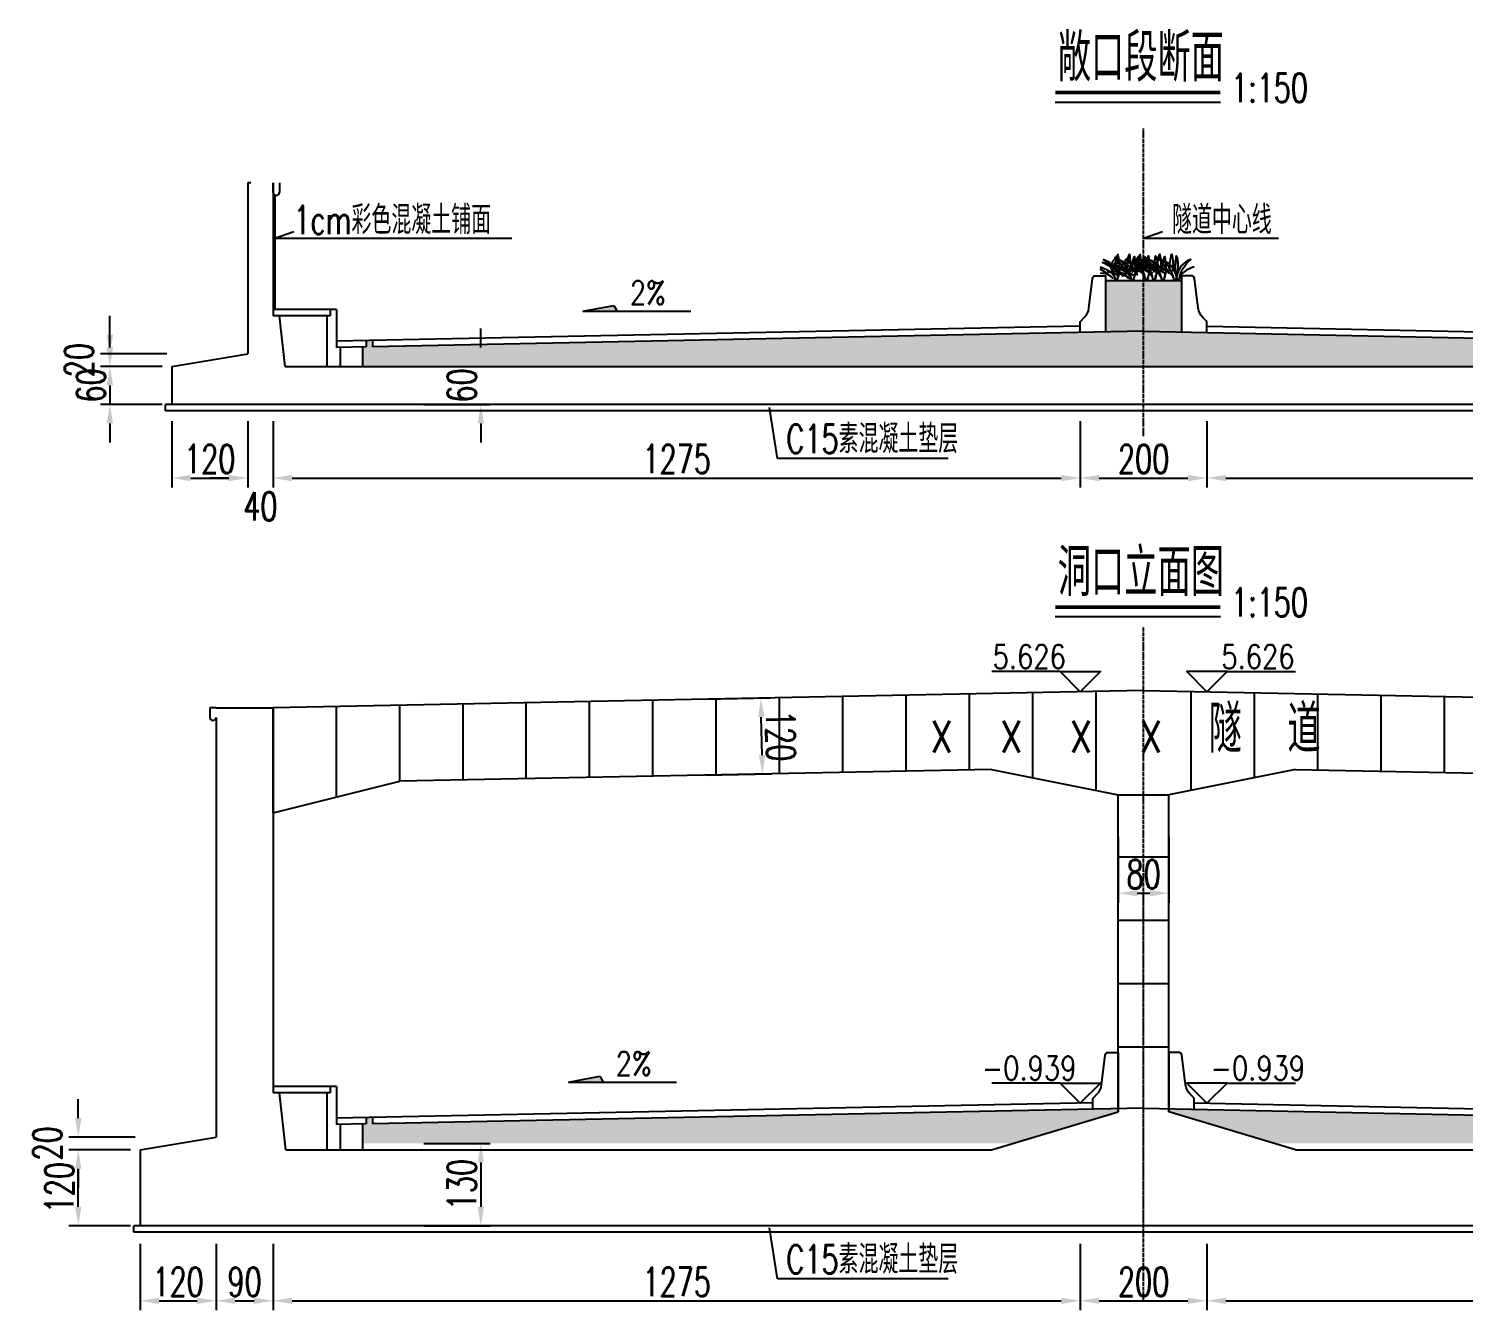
# Model space of a CAD drawing. Header units: millimetres. Extents: x -48690 to 48320, y -25312 to 3911.
# Drawn here: x -14805 to -12539, y -818 to 1206 of the extents above; entities that cross this region are included whole.
import ezdxf
from ezdxf.enums import TextEntityAlignment as Align

# ---------------------------------------------------------------- set-up
doc = ezdxf.new("R2010")
doc.units = ezdxf.units.MM
doc.header["$LTSCALE"] = 0.25
doc.header["$MEASUREMENT"] = 0
doc.linetypes.add('ACAD_ISO04W100', pattern=[30, 24, -3, 0, -3])
for name, color, linetype in [('3', 3, 'Continuous'), ('中心线', 5, 'ACAD_ISO04W100'), ('填充', 8, 'Continuous'), ('尺寸', 7, 'Continuous'), ('文字', 7, 'Continuous'), ('标注', 7, 'Continuous'), ('次轮廓线', 7, 'Continuous'), ('轮廓线', 1, 'Continuous')]:
    doc.layers.add(name, color=color, linetype=linetype)
doc.styles.get("Standard").update_dxf_attribs({"font": 'simplex1.shx', "width": 0.7, "bigfont": 'hztxt.shx'})
doc.dimstyles.new('150', dxfattribs={"dimscale": 15, "dimtxt": 3, "dimasz": 2, "dimexe": 1, "dimexo": 1, "dimgap": 0.5, "dimtad": 1, "dimdec": 1, "dimdsep": 46, "dimtxsty": 'Standard', "dimcen": 0.5, "dimadec": 0, "dimazin": 0, "dimtfac": 1, "dimtdec": 1, "dimtofl": 0, "dimtmove": 2, "dimatfit": 3, "dimfxl": 0, "dimtolj": 1, "dimtzin": 0, "dimarcsym": 0})

# ---------------------------------------------------------------- blocks, each defined once
blk = doc.blocks.new('*D33')
at = {"layer": 'Defpoints', "color": 0}
for p in [(-14508.8, -544.7), (-14628.8, -684.7), (-14508.8, -803.3)]:
    blk.add_point(p, dxfattribs=at)
at = {"layer": '标注', "color": 0, "lineweight": -2}
for p, q in [((-14628.8, -713.3), (-14628.8, -818.3)), ((-14508.8, -713.3), (-14508.8, -818.3)), ((-14598.8, -803.3), (-14538.8, -803.3))]:
    blk.add_line(p, q, dxfattribs=at)
at = {"layer": '标注', "color": 0}
for points in [[(-14598.8, -798.3), (-14598.8, -808.3), (-14628.8, -803.3)], [(-14538.8, -798.3), (-14538.8, -808.3), (-14508.8, -803.3)]]:
    blk.add_solid(points, dxfattribs=at)
at = {"layer": '标注', "color": 0, "insert": (-14568.8, -773.3), "char_height": 45, "attachment_point": 5}
blk.add_mtext('\\A1;120', dxfattribs=at)
blk = doc.blocks.new('*D34')
at = {"layer": 'Defpoints', "color": 0}
for p in [(-14418.8, -474.7), (-14508.8, -544.7), (-14418.8, -803.3)]:
    blk.add_point(p, dxfattribs=at)
at = {"layer": '标注', "color": 0, "lineweight": -2}
for p, q in [((-14508.8, -713.3), (-14508.8, -818.3)), ((-14418.8, -713.3), (-14418.8, -818.3)), ((-14478.8, -803.3), (-14448.8, -803.3))]:
    blk.add_line(p, q, dxfattribs=at)
at = {"layer": '标注', "color": 0}
for points in [[(-14478.8, -798.3), (-14478.8, -808.3), (-14508.8, -803.3)], [(-14448.8, -798.3), (-14448.8, -808.3), (-14418.8, -803.3)]]:
    blk.add_solid(points, dxfattribs=at)
at = {"layer": '标注', "color": 0, "insert": (-14463.8, -773.3), "char_height": 45, "attachment_point": 5}
blk.add_mtext('\\A1;90', dxfattribs=at)
blk = doc.blocks.new('*D35')
at = {"layer": 'Defpoints', "color": 0}
for p in [(-14418.8, -484.7), (-13143.8, -564.7), (-13143.8, -803.3)]:
    blk.add_point(p, dxfattribs=at)
at = {"layer": '标注', "color": 0, "lineweight": -2}
for p, q in [((-14418.8, -713.3), (-14418.8, -818.3)), ((-13143.8, -713.3), (-13143.8, -818.3)), ((-14388.8, -803.3), (-13173.8, -803.3))]:
    blk.add_line(p, q, dxfattribs=at)
at = {"layer": '标注', "color": 0}
for points in [[(-14388.8, -798.3), (-14388.8, -808.3), (-14418.8, -803.3)], [(-13173.8, -798.3), (-13173.8, -808.3), (-13143.8, -803.3)]]:
    blk.add_solid(points, dxfattribs=at)
at = {"layer": '标注', "color": 0, "insert": (-13781.3, -773.3), "char_height": 45, "attachment_point": 5}
blk.add_mtext('\\A1;1275', dxfattribs=at)
blk = doc.blocks.new('*D36')
at = {"layer": 'Defpoints', "color": 0}
for p in [(-13143.8, -564.7), (-12943.8, -564.7), (-12943.8, -803.3)]:
    blk.add_point(p, dxfattribs=at)
at = {"layer": '标注', "color": 0, "lineweight": -2}
for p, q in [((-13143.8, -713.3), (-13143.8, -818.3)), ((-12943.8, -713.3), (-12943.8, -818.3)), ((-13113.8, -803.3), (-12973.8, -803.3))]:
    blk.add_line(p, q, dxfattribs=at)
at = {"layer": '标注', "color": 0}
for points in [[(-13113.8, -798.3), (-13113.8, -808.3), (-13143.8, -803.3)], [(-12973.8, -798.3), (-12973.8, -808.3), (-12943.8, -803.3)]]:
    blk.add_solid(points, dxfattribs=at)
at = {"layer": '标注', "color": 0, "insert": (-13043.8, -773.3), "char_height": 45, "attachment_point": 5}
blk.add_mtext('\\A1;200', dxfattribs=at)
blk = doc.blocks.new('*D37')
at = {"layer": 'Defpoints', "color": 0}
for p in [(-11668.8, -484.7), (-12943.8, -564.7), (-11668.8, -803.3)]:
    blk.add_point(p, dxfattribs=at)
at = {"layer": '标注', "color": 0, "lineweight": -2}
for p, q in [((-12943.8, -713.3), (-12943.8, -818.3)), ((-11668.8, -713.3), (-11668.8, -818.3)), ((-12913.8, -803.3), (-11698.8, -803.3))]:
    blk.add_line(p, q, dxfattribs=at)
at = {"layer": '标注', "color": 0}
for points in [[(-12913.8, -798.3), (-12913.8, -808.3), (-12943.8, -803.3)], [(-11698.8, -798.3), (-11698.8, -808.3), (-11668.8, -803.3)]]:
    blk.add_solid(points, dxfattribs=at)
at = {"layer": '标注', "color": 0, "insert": (-12306.3, -773.3), "char_height": 45, "attachment_point": 5}
blk.add_mtext('\\A1;1275', dxfattribs=at)
blk = doc.blocks.new('*D40')
at = {"layer": 'Defpoints', "color": 0}
for p in [(-14726.5, -564.7), (-14628.8, -564.7), (-14628.8, -684.7)]:
    blk.add_point(p, dxfattribs=at)
at = {"layer": '标注', "color": 0, "lineweight": -2}
for p, q in [((-14643.8, -564.7), (-14741.5, -564.7)), ((-14726.5, -654.7), (-14726.5, -594.7)), ((-14643.8, -684.7), (-14741.5, -684.7))]:
    blk.add_line(p, q, dxfattribs=at)
at = {"layer": '标注', "color": 0}
for points in [[(-14731.5, -594.7), (-14721.5, -594.7), (-14726.5, -564.7)], [(-14731.5, -654.7), (-14721.5, -654.7), (-14726.5, -684.7)]]:
    blk.add_solid(points, dxfattribs=at)
at = {"layer": '标注', "color": 0, "insert": (-14756.5, -624.7), "char_height": 45, "attachment_point": 5, "rotation": 90}
blk.add_mtext('\\A1;120', dxfattribs=at)
blk = doc.blocks.new('*D41')
at = {"layer": 'Defpoints', "color": 0}
for p in [(-14726.5, -544.7), (-14628.8, -564.7), (-14508.8, -544.7)]:
    blk.add_point(p, dxfattribs=at)
at = {"layer": '标注', "color": 0, "lineweight": -2}
for p, q in [((-14726.5, -514.7), (-14726.5, -484.7)), ((-14636.5, -544.7), (-14741.5, -544.7)), ((-14643.8, -564.7), (-14741.5, -564.7)), ((-14726.5, -594.7), (-14726.5, -624.7))]:
    blk.add_line(p, q, dxfattribs=at)
at = {"layer": '标注', "color": 0}
for points in [[(-14731.5, -514.7), (-14721.5, -514.7), (-14726.5, -544.7)], [(-14731.5, -594.7), (-14721.5, -594.7), (-14726.5, -564.7)]]:
    blk.add_solid(points, dxfattribs=at)
at = {"layer": '标注', "color": 0, "insert": (-14775.3, -554.7), "char_height": 45, "attachment_point": 5, "rotation": 90}
blk.add_mtext('\\A1;20', dxfattribs=at)
blk = doc.blocks.new('*D42')
at = {"color": 0, "lineweight": -2}
for p, q in [((-14180.7, -554.7), (-14075.7, -554.7)), ((-14090.7, -584.7), (-14090.7, -654.7)), ((-14180.7, -684.7), (-14075.7, -684.7))]:
    blk.add_line(p, q, dxfattribs=at)
at = {"color": 0}
for points in [[(-14095.7, -584.7), (-14085.7, -584.7), (-14090.7, -554.7)], [(-14095.7, -654.7), (-14085.7, -654.7), (-14090.7, -684.7)]]:
    blk.add_solid(points, dxfattribs=at)
at = {"layer": 'Defpoints', "color": 0}
for p in [(-14399.8, -554.7), (-14638.8, -684.7), (-14090.7, -684.7)]:
    blk.add_point(p, dxfattribs=at)
at = {"color": 0, "insert": (-14120.7, -619.7), "char_height": 45, "attachment_point": 5, "rotation": 90}
blk.add_mtext('\\A1;130', dxfattribs=at)
blk = doc.blocks.new('箭头')
at = {"layer": '尺寸'}
blk.add_hatch(color=256, dxfattribs=at).paths.add_polyline_path([(0, 0), (-0.35, 0.6), (-3.63, 0)])
for p, q in [((-3.63, 0), (-0.35, 0.6)), ((-3.63, 0), (7.74, 0)), ((-0.35, 0.6), (0, 0))]:
    blk.add_line(p, q, dxfattribs=at)
blk = doc.blocks.new('*D10')
at = {"layer": 'Defpoints', "color": 0}
for p in [(-14458.8, 692.6), (-14578.8, 612.6), (-14458.8, 496.3)]:
    blk.add_point(p, dxfattribs=at)
at = {"layer": '标注', "color": 0, "lineweight": -2}
for p, q in [((-14578.8, 586.3), (-14578.8, 481.3)), ((-14458.8, 586.3), (-14458.8, 481.3)), ((-14548.8, 496.3), (-14488.8, 496.3))]:
    blk.add_line(p, q, dxfattribs=at)
at = {"layer": '标注', "color": 0}
for points in [[(-14548.8, 501.3), (-14548.8, 491.3), (-14578.8, 496.3)], [(-14488.8, 501.3), (-14488.8, 491.3), (-14458.8, 496.3)]]:
    blk.add_solid(points, dxfattribs=at)
at = {"layer": '标注', "color": 0, "insert": (-14518.8, 526.3), "char_height": 45, "attachment_point": 5}
blk.add_mtext('\\A1;120', dxfattribs=at)
blk = doc.blocks.new('*D11')
at = {"layer": 'Defpoints', "color": 0}
for p in [(-14418.8, 752.6), (-14458.8, 692.6), (-14418.8, 496.3)]:
    blk.add_point(p, dxfattribs=at)
at = {"layer": '标注', "color": 0, "lineweight": -2}
for p, q in [((-14458.8, 586.3), (-14458.8, 481.3)), ((-14418.8, 586.3), (-14418.8, 481.3)), ((-14488.8, 496.3), (-14518.8, 496.3)), ((-14388.8, 496.3), (-14358.8, 496.3))]:
    blk.add_line(p, q, dxfattribs=at)
at = {"layer": '标注', "color": 0}
for points in [[(-14488.8, 501.3), (-14488.8, 491.3), (-14458.8, 496.3)], [(-14388.8, 501.3), (-14388.8, 491.3), (-14418.8, 496.3)]]:
    blk.add_solid(points, dxfattribs=at)
at = {"layer": '标注', "color": 0, "insert": (-14438.8, 451.5), "char_height": 45, "attachment_point": 5}
blk.add_mtext('\\A1;40', dxfattribs=at)
blk = doc.blocks.new('*D12')
at = {"layer": 'Defpoints', "color": 0}
for p in [(-14418.8, 752.6), (-13143.8, 672.6), (-13143.8, 496.3)]:
    blk.add_point(p, dxfattribs=at)
at = {"layer": '标注', "color": 0, "lineweight": -2}
for p, q in [((-14418.8, 586.3), (-14418.8, 481.3)), ((-13143.8, 586.3), (-13143.8, 481.3)), ((-14388.8, 496.3), (-13173.8, 496.3))]:
    blk.add_line(p, q, dxfattribs=at)
at = {"layer": '标注', "color": 0}
for points in [[(-14388.8, 501.3), (-14388.8, 491.3), (-14418.8, 496.3)], [(-13173.8, 501.3), (-13173.8, 491.3), (-13143.8, 496.3)]]:
    blk.add_solid(points, dxfattribs=at)
at = {"layer": '标注', "color": 0, "insert": (-13781.3, 526.3), "char_height": 45, "attachment_point": 5}
blk.add_mtext('\\A1;1275', dxfattribs=at)
blk = doc.blocks.new('*D13')
at = {"layer": 'Defpoints', "color": 0}
for p in [(-13143.8, 672.6), (-12943.8, 672.6), (-12943.8, 496.3)]:
    blk.add_point(p, dxfattribs=at)
at = {"layer": '标注', "color": 0, "lineweight": -2}
for p, q in [((-13143.8, 586.3), (-13143.8, 481.3)), ((-12943.8, 586.3), (-12943.8, 481.3)), ((-13113.8, 496.3), (-12973.8, 496.3))]:
    blk.add_line(p, q, dxfattribs=at)
at = {"layer": '标注', "color": 0}
for points in [[(-13113.8, 501.3), (-13113.8, 491.3), (-13143.8, 496.3)], [(-12973.8, 501.3), (-12973.8, 491.3), (-12943.8, 496.3)]]:
    blk.add_solid(points, dxfattribs=at)
at = {"layer": '标注', "color": 0, "insert": (-13043.8, 526.3), "char_height": 45, "attachment_point": 5}
blk.add_mtext('\\A1;200', dxfattribs=at)
blk = doc.blocks.new('*D14')
at = {"layer": 'Defpoints', "color": 0}
for p in [(-11668.8, 752.6), (-12943.8, 672.6), (-11668.8, 496.3)]:
    blk.add_point(p, dxfattribs=at)
at = {"layer": '标注', "color": 0, "lineweight": -2}
for p, q in [((-12943.8, 586.3), (-12943.8, 481.3)), ((-11668.8, 586.3), (-11668.8, 481.3)), ((-12913.8, 496.3), (-11698.8, 496.3))]:
    blk.add_line(p, q, dxfattribs=at)
at = {"layer": '标注', "color": 0}
for points in [[(-12913.8, 501.3), (-12913.8, 491.3), (-12943.8, 496.3)], [(-11698.8, 501.3), (-11698.8, 491.3), (-11668.8, 496.3)]]:
    blk.add_solid(points, dxfattribs=at)
at = {"layer": '标注', "color": 0, "insert": (-12306.3, 526.3), "char_height": 45, "attachment_point": 5}
blk.add_mtext('\\A1;1275', dxfattribs=at)
blk = doc.blocks.new('*D17')
at = {"layer": 'Defpoints', "color": 0}
for p in [(-14676.5, 672.6), (-14578.8, 672.6), (-14578.8, 612.6)]:
    blk.add_point(p, dxfattribs=at)
at = {"layer": '标注', "color": 0, "lineweight": -2}
for p, q in [((-14676.5, 702.6), (-14676.5, 732.6)), ((-14593.8, 672.6), (-14691.5, 672.6)), ((-14593.8, 612.6), (-14691.5, 612.6)), ((-14676.5, 582.6), (-14676.5, 552.6))]:
    blk.add_line(p, q, dxfattribs=at)
at = {"layer": '标注', "color": 0}
for points in [[(-14681.5, 702.6), (-14671.5, 702.6), (-14676.5, 672.6)], [(-14681.5, 582.6), (-14671.5, 582.6), (-14676.5, 612.6)]]:
    blk.add_solid(points, dxfattribs=at)
at = {"layer": '标注', "color": 0, "insert": (-14706.5, 642.6), "char_height": 45, "attachment_point": 5, "rotation": 90}
blk.add_mtext('\\A1;60', dxfattribs=at)
blk = doc.blocks.new('*D18')
at = {"layer": 'Defpoints', "color": 0}
for p in [(-14676.5, 692.6), (-14458.8, 692.6), (-14578.8, 672.6)]:
    blk.add_point(p, dxfattribs=at)
at = {"layer": '标注', "color": 0, "lineweight": -2}
for p, q in [((-14676.5, 722.6), (-14676.5, 752.6)), ((-14586.5, 692.6), (-14691.5, 692.6)), ((-14593.8, 672.6), (-14691.5, 672.6)), ((-14676.5, 642.6), (-14676.5, 612.6))]:
    blk.add_line(p, q, dxfattribs=at)
at = {"layer": '标注', "color": 0}
for points in [[(-14681.5, 722.6), (-14671.5, 722.6), (-14676.5, 692.6)], [(-14681.5, 642.6), (-14671.5, 642.6), (-14676.5, 672.6)]]:
    blk.add_solid(points, dxfattribs=at)
at = {"layer": '标注', "color": 0, "insert": (-14725.3, 682.6), "char_height": 45, "attachment_point": 5, "rotation": 90}
blk.add_mtext('\\A1;20', dxfattribs=at)
blk = doc.blocks.new('*D19')
at = {"color": 0, "lineweight": -2}
for p, q in [((-14090.7, 702.6), (-14090.7, 732.6)), ((-14180.7, 672.6), (-14075.7, 672.6)), ((-14180.7, 612.6), (-14075.7, 612.6)), ((-14090.7, 582.6), (-14090.7, 552.6))]:
    blk.add_line(p, q, dxfattribs=at)
at = {"color": 0}
for points in [[(-14095.7, 702.6), (-14085.7, 702.6), (-14090.7, 672.6)], [(-14095.7, 582.6), (-14085.7, 582.6), (-14090.7, 612.6)]]:
    blk.add_solid(points, dxfattribs=at)
at = {"layer": 'Defpoints', "color": 0}
for p in [(-14399.8, 672.6), (-14588.8, 612.6), (-14090.7, 612.6)]:
    blk.add_point(p, dxfattribs=at)
at = {"color": 0, "insert": (-14120.7, 642.6), "char_height": 45, "attachment_point": 5, "rotation": 90}
blk.add_mtext('\\A1;60', dxfattribs=at)
blk = doc.blocks.new('*D55')
at = {"color": 0, "lineweight": -2}
for p, q in [((-13738.2, 146.9), (-13633.3, 149)), ((-13646.5, 58.7), (-13647.7, 118.7)), ((-13735.8, 26.9), (-13630.9, 29))]:
    blk.add_line(p, q, dxfattribs=at)
at = {"color": 0}
for points in [[(-13642.7, 118.8), (-13652.7, 118.6), (-13648.3, 148.7)], [(-13641.5, 58.8), (-13651.5, 58.6), (-13645.9, 28.7)]]:
    blk.add_solid(points, dxfattribs=at)
at = {"layer": 'Defpoints', "color": 0}
for p in [(-13753.7, 146.6), (-13648.3, 148.7), (-13751.3, 26.6)]:
    blk.add_point(p, dxfattribs=at)
at = {"color": 0, "insert": (-13617.1, 89.3), "char_height": 45, "attachment_point": 5, "rotation": 271.1458}
blk.add_mtext('\\A1;120', dxfattribs=at)
blk = doc.blocks.new('*D57')
at = {"color": 0, "lineweight": -2}
for p, q in [((-13083.8, -70.3), (-13083.8, -174.5)), ((-13003.8, -70.3), (-13003.8, -174.5)), ((-13053.8, -159.5), (-13033.8, -159.5))]:
    blk.add_line(p, q, dxfattribs=at)
at = {"color": 0}
for points in [[(-13053.8, -154.5), (-13053.8, -164.5), (-13083.8, -159.5)], [(-13033.8, -154.5), (-13033.8, -164.5), (-13003.8, -159.5)]]:
    blk.add_solid(points, dxfattribs=at)
at = {"layer": 'Defpoints', "color": 0}
for p in [(-13083.8, -55.3), (-13003.8, -55.3), (-13003.8, -159.5)]:
    blk.add_point(p, dxfattribs=at)
at = {"color": 0, "insert": (-13043.8, -129.5), "char_height": 45, "attachment_point": 5}
blk.add_mtext('\\A1;80', dxfattribs=at)

msp = doc.modelspace()

# ---------------------------------------------------------------- hatches: boundary and pattern name
at = {"layer": '填充'}
h = msp.add_hatch(dxfattribs=at)
h.set_pattern_fill('AR-SAND', color=256, style=0)
h.set_pattern_definition([(37.5, (-14526.673, 1049.6531), (-0.0629934, 1.9268238), [0, -1.52, 0, -1.7, 0, -1.625]), (7.5, (-14526.673, 1049.653), (1.7697767, 2.822146), [0, -0.82, 0, -1.37, 0, -0.525]), (327.5, (-14527.903, 1049.6531), (3.1141419, 0.005659), [0, -0.5, 0, -1.8, 0, -2.35]), (317.5, (-14527.903, 1049.653), (3.0061266, 0.8776756), [0, -0.25, 0, -1.18, 0, -1.35])])
h.paths.add_polyline_path([(-12983.8, 808.39), (-13043.8, 808.39), (-13043.8, 728.11), (-12983.8, 726.91)])
h.paths.add_polyline_path([(-13043.8, 808.39), (-13103.8, 808.39), (-13103.8, 726.91), (-13043.8, 728.11)])
h = msp.add_hatch(dxfattribs=at)
h.set_pattern_fill('AR-CONC', color=256, scale=5, style=0)
h.set_pattern_definition([(50, (-14526.673, 143.084), (35.863, -3.1376), [3.75, -41.25]), (355, (-14526.673, 143.084), (-6.9376, 37.6096), [3, -33]), (100.4514, (-14523.684, 142.822), (28.9255, 34.472), [3.187, -35.0571]), (46.1842, (-14526.673, 153.084), (53.362, -8.276), [5.625, -61.875]), (96.6356, (-14522.226, 152.394), (46.7331, 48.7059), [4.7805, -52.5856]), (351.1842, (-14526.673, 153.084), (46.7331, 48.706), [4.5, -49.5]), (21, (-14521.673, 150.584), (29.84535, -20.13094), [3.75, -41.25]), (326, (-14521.673, 150.584), (12.1658, 36.2575), [3, -33]), (71.4514, (-14519.186, 148.906), (42.0111, 16.1265), [3.187, -35.0571]), (37.5, (-14526.673, 143.084), (0.60799, 16.64469), [0, -32.6, 0, -33.5, 0, -33.125]), (7.5, (-14526.673, 143.084), (13.15348, 19.72059), [0, -19.1, 0, -31.85, 0, -12.625]), (327.5, (-14537.823, 143.084), (26.69112, -1.12774), [0, -12.5, 0, -39, 0, -51.75]), (317.5, (-14542.823, 143.084), (29.1593, 5.00525), [0, -16.25, 0, -25.9, 0, -36.75])])
h.paths.add_polyline_path([(-13143.8, 672.61), (-13143.8, 726.11), (-14263.8, 703.71), (-14263.8, 713.71), (-14273.8, 713.51), (-14273.8, 703.41), (-14278.8, 703.31), (-14278.8, 672.61)])
h.paths.add_polyline_path([(-13143.8, 726.11), (-13143.8, 672.61), (-13043.8, 672.61), (-13043.8, 728.11)])
h = msp.add_hatch(dxfattribs=at)
h.set_pattern_fill('AR-CONC', color=256, scale=5, style=0)
h.set_pattern_definition([(130, (-11560.936, 143.084), (-35.863, -3.1376), [3.75, -41.25]), (185, (-11560.936, 143.084), (6.9376, 37.6096), [3, -33]), (79.5486, (-11563.925, 142.822), (-28.9255, 34.472), [3.187, -35.0571]), (133.8158, (-11560.936, 153.084), (-53.362, -8.276), [5.625, -61.875]), (83.3644, (-11565.383, 152.394), (-46.7331, 48.7059), [4.7805, -52.5856]), (188.8158, (-11560.936, 153.084), (-46.7331, 48.706), [4.5, -49.5]), (159, (-11565.936, 150.584), (-29.84535, -20.13094), [3.75, -41.25]), (214, (-11565.936, 150.584), (-12.1658, 36.2575), [3, -33]), (108.5486, (-11568.423, 148.906), (-42.0111, 16.1265), [3.187, -35.0571]), (142.5, (-11560.936, 143.084), (-0.60799, 16.64469), [0, -32.6, 0, -33.5, 0, -33.125]), (172.5, (-11560.936, 143.084), (-13.15348, 19.72059), [0, -19.1, 0, -31.85, 0, -12.625]), (212.5, (-11549.786, 143.084), (-26.69112, -1.12774), [0, -12.5, 0, -39, 0, -51.75]), (222.5, (-11544.786, 143.084), (-29.1593, 5.00525), [0, -16.25, 0, -25.9, 0, -36.75])])
h.paths.add_polyline_path([(-12943.8, 726.11), (-11823.8, 703.71), (-11823.8, 713.71), (-11813.8, 713.51), (-11813.8, 703.41), (-11808.8, 703.31), (-11808.8, 672.61), (-12943.8, 672.61)])
h.paths.add_polyline_path([(-13043.8, 728.11), (-12943.8, 726.11), (-12943.8, 672.61), (-13043.8, 672.61)])
h = msp.add_hatch(dxfattribs=at)
h.set_pattern_fill('AR-CONC', color=256, scale=5, style=0)
h.set_pattern_definition([(50, (-14526.673, -1084.277), (35.863, -3.1376), [3.75, -41.25]), (355, (-14526.673, -1084.277), (-6.9376, 37.6096), [3, -33]), (100.4514, (-14523.684, -1084.54), (28.9255, 34.472), [3.187, -35.0571]), (46.1842, (-14526.673, -1074.277), (53.362, -8.276), [5.625, -61.875]), (96.6356, (-14522.226, -1074.967), (46.7331, 48.7059), [4.7805, -52.5856]), (351.184, (-14526.673, -1074.277), (46.733, 48.706), [4.5, -49.5]), (21, (-14521.673, -1076.777), (29.84535, -20.13094), [3.75, -41.25]), (326, (-14521.673, -1076.777), (12.1658, 36.2575), [3, -33]), (71.4514, (-14519.186, -1078.455), (42.0111, 16.1265), [3.187, -35.0571]), (37.5, (-14526.673, -1084.277), (0.60799, 16.64469), [0, -32.6, 0, -33.5, 0, -33.125]), (7.5, (-14526.673, -1084.277), (13.15348, 19.72059), [0, -19.1, 0, -31.85, 0, -12.625]), (327.5, (-14537.823, -1084.277), (26.69112, -1.12774), [0, -12.5, 0, -39, 0, -51.75]), (317.5, (-14542.823, -1084.277), (29.1593, 5.00525), [0, -16.25, 0, -25.9, 0, -36.75])])
h.paths.add_polyline_path([(-13143.8, -522.75), (-13083.8, -504.75), (-13083.8, -500.05), (-13143.8, -501.25)])
h.paths.add_polyline_path([(-13250.47, -554.75), (-13143.8, -522.75), (-13143.8, -501.25), (-14263.8, -523.65), (-14263.8, -513.65), (-14273.8, -513.85), (-14273.8, -523.95), (-14278.8, -524.05), (-14278.8, -554.75)])
h = msp.add_hatch(dxfattribs=at)
h.set_pattern_fill('AR-CONC', color=256, scale=5, style=0)
h.set_pattern_definition([(130, (-11560.936, -1084.277), (-35.863, -3.1376), [3.75, -41.25]), (185, (-11560.936, -1084.277), (6.9376, 37.6096), [3, -33]), (79.5486, (-11563.925, -1084.54), (-28.9255, 34.472), [3.187, -35.0571]), (133.8158, (-11560.936, -1074.277), (-53.362, -8.276), [5.625, -61.875]), (83.3644, (-11565.383, -1074.967), (-46.7331, 48.7059), [4.7805, -52.5856]), (188.816, (-11560.936, -1074.277), (-46.733, 48.706), [4.5, -49.5]), (159, (-11565.936, -1076.777), (-29.84535, -20.13094), [3.75, -41.25]), (214, (-11565.936, -1076.777), (-12.1658, 36.2575), [3, -33]), (108.5486, (-11568.423, -1078.455), (-42.0111, 16.1265), [3.187, -35.0571]), (142.5, (-11560.936, -1084.277), (-0.60799, 16.64469), [0, -32.6, 0, -33.5, 0, -33.125]), (172.5, (-11560.936, -1084.277), (-13.15348, 19.72059), [0, -19.1, 0, -31.85, 0, -12.625]), (212.5, (-11549.786, -1084.277), (-26.69112, -1.12774), [0, -12.5, 0, -39, 0, -51.75]), (222.5, (-11544.786, -1084.277), (-29.1593, 5.00525), [0, -16.25, 0, -25.9, 0, -36.75])])
h.paths.add_polyline_path([(-13003.8, -504.75), (-12943.8, -522.75), (-12943.8, -501.25), (-13003.8, -500.05)])
h.paths.add_polyline_path([(-12943.8, -522.75), (-12837.14, -554.75), (-11808.8, -554.75), (-11808.8, -524.05), (-11813.8, -523.95), (-11813.8, -513.85), (-11823.8, -513.65), (-11823.8, -523.65), (-12943.8, -501.25)])

# ---------------------------------------------------------------- linework, layer by layer
for p, q in [((-13183.29, 1090.28), (-12922.39, 1090.28)), ((-14415.8, 875.34), (-14386.08, 885.89)), ((-13043.8, 875.34), (-13014.08, 885.89)), ((-13103.8, 808.39), (-12983.8, 808.39)), ((-13621.81, 527.38), (-13634.62, 607.9)), ((-13352.38, 527.38), (-13621.81, 527.38)), ((-13183.29, 277.49), (-12922.39, 277.49)), ((-13175.62, 190.57), (-13283.73, 190.57)), ((-12911.98, 190.57), (-12803.88, 190.57)), ((-14418.8, -24.75), (-14418.8, 133.25)), ((-13175.62, -459.43), (-13283.73, -459.43)), ((-12911.98, -459.43), (-12803.88, -459.43)), ((-13621.81, -768.72), (-13634.62, -688.2)), ((-13352.38, -768.72), (-13621.81, -768.72))]:
    msp.add_line(p, q)
at = {"ltscale": 100}
for p, q in [((-14415.8, 875.34), (-14041.92, 875.34)), ((-13043.8, 875.34), (-12830.99, 875.34))]:
    msp.add_line(p, q, dxfattribs=at)
for points in [[(-13183.29, 1105.28, 6, 6, 0), (-12922.39, 1105.28, 0.6, 0.6, 0)], [(-13183.29, 292.49, 6, 6, 0), (-12922.39, 292.49, 0.6, 0.6, 0)]]:
    msp.add_lwpolyline(points, format="xyseb")
at = {"layer": '3', "color": 9}
for points in [[(-13112.32, 830.09, -0.0394978), (-13100.62, 824.43, -0.232087), (-13088.65, 810.26, 0.1911867), (-13107.24, 841.64, -0.2267195), (-13087.29, 822.61, -0.091203), (-13084.11, 847.31, -0.1239074), (-13085.61, 809.47, -0.0624947), (-13079.81, 827.4)], [(-13077.2, 819.47, -0.013375), (-13108.55, 837, -0.001492), (-13076.8, 827.26, -0.302407), (-13070.91, 820.01, 0.1063996), (-13089.5, 844.48, -0.2267195), (-13069.55, 825.44, -0.091203), (-13066.37, 850.14, -0.074282), (-13065.17, 823.15)], [(-13095.52, 833.03, -0.0656242), (-13084.19, 849.23, 0.0063244), (-13086.51, 843.33, 0.0063244)], [(-13060.11, 816.64, -0.013375), (-13091.46, 834.17, -0.001492), (-13059.72, 824.43, -0.302407), (-13053.82, 817.18, 0.1063996), (-13072.41, 841.64, -0.2267195), (-13052.46, 822.61, -0.091203), (-13049.28, 847.31, -0.074282), (-13048.09, 820.32)], [(-13086.95, 842.18, 0.0112436), (-13090.64, 831.53)], [(-13086.62, 829.26, -0.0394978), (-13074.92, 823.59, -0.232087), (-13062.95, 809.43, 0.1911867), (-13081.54, 840.81, -0.2267195), (-13061.59, 821.78, -0.091203), (-13058.41, 846.47, -0.1239074), (-13059.9, 808.64, -0.0624947), (-13054.11, 826.56)], [(-13078.43, 830.19, -0.0656242), (-13067.11, 846.4, 0.0063244), (-13069.43, 840.5, 0.0063244)], [(-13065.02, 822.17, -0.1130591), (-13049.36, 849.23, -0.0330136), (-13060.3, 822.21, -0.0330136)], [(-13064.38, 830.09, -0.0394978), (-13052.68, 824.43, -0.232087), (-13040.71, 810.26, 0.1911867), (-13059.3, 841.64, -0.2267195), (-13039.35, 822.61, -0.091203), (-13036.17, 847.31, -0.1239074), (-13037.67, 809.47, -0.0624947), (-13031.87, 827.4)], [(-13029.26, 819.47, -0.013375), (-13060.61, 837, -0.001492), (-13028.86, 827.26, -0.302407), (-13022.97, 820.01, 0.1063996), (-13041.56, 844.48, -0.2267195), (-13021.61, 825.44, -0.091203), (-13018.43, 850.14, -0.074282), (-13017.23, 823.15)], [(-13060.31, 822.76, -0.2245474), (-13038.25, 841.08, -0.0120292), (-13056.03, 819.91)], [(-13052.73, 829.36, -0.0656242), (-13041.4, 845.57, 0.0063244), (-13043.72, 839.66, 0.0063244)], [(-13052.65, 830.09, -0.0394978), (-13040.94, 824.43, -0.232087), (-13028.97, 810.26, 0.1911867), (-13047.56, 841.64, -0.2267195), (-13027.61, 822.61, -0.091203), (-13024.44, 847.31, -0.1239074), (-13025.93, 809.47, -0.0624947), (-13020.13, 827.4)], [(-13044.16, 838.51, 0.0112436), (-13047.85, 827.86)], [(-13010.09, 819.47, -0.013375), (-13041.44, 837, -0.001492), (-13009.69, 827.26, -0.302407), (-13003.8, 820.01, 0.1063996), (-13022.39, 844.48, -0.2267195), (-13002.44, 825.44, -0.091203), (-12999.26, 850.14, -0.074282), (-12998.07, 823.15)], [(-13038.68, 829.26, -0.0394978), (-13026.98, 823.59, -0.232087), (-13015.01, 809.43, 0.1911867), (-13033.6, 840.81, -0.2267195), (-13013.65, 821.78, -0.091203), (-13010.47, 846.47, -0.1239074), (-13011.96, 808.64, -0.0624947), (-13006.17, 826.56)], [(-13019.51, 829.26, -0.0394978), (-13007.81, 823.59, -0.232087), (-12995.84, 809.43, 0.1911867), (-13014.43, 840.81, -0.2267195), (-12994.48, 821.78, -0.091203), (-12991.3, 846.47, -0.1239074), (-12992.8, 808.64, -0.0624947), (-12987, 826.56)], [(-12964.1, 830.09, 0.0394978), (-12975.81, 824.43, 0.232087), (-12987.78, 810.26, -0.1911867), (-12969.19, 841.64, 0.2267195), (-12989.14, 822.61, 0.091203), (-12992.31, 847.31, 0.1239074), (-12990.82, 809.47, 0.0624947), (-12996.62, 827.4)], [(-13112.32, 820.23, -0.2088897), (-13092.52, 812.3, 0.0309304), (-13112.32, 826.3)], [(-13081.79, 814.57, 0.0931805), (-13101.06, 822.05, -0.1501755), (-13077.21, 819.37, -0.1501755)], [(-13094.42, 822.74, -0.0444766), (-13092.06, 827.51)], [(-13091.93, 827.43, 0.0048651), (-13093.3, 822.75, 0.0048651)], [(-13089.42, 831.15, -0.0794345), (-13082.26, 837.33, -0.0794345)], [(-13087.05, 822.24, -0.0226272), (-13085.53, 823.92, -0.0226272)], [(-13085.95, 824.15, 0.0066718), (-13087.02, 822.24)], [(-13086.62, 819.39, -0.2088897), (-13066.82, 811.47, 0.0309304), (-13086.62, 825.47)], [(-13064.7, 811.74, 0.0931805), (-13083.98, 819.21, -0.1501755), (-13060.12, 816.54, -0.1501755)], [(-13077.7, 814.67, -0.0444766), (-13076.51, 817.05)], [(-13076.45, 817.02, 0.0048651), (-13077.13, 814.67, 0.0048651)], [(-13062.23, 836.1, -0.0551464), (-13056, 838.25, 0.0175385), (-13059.9, 834.02)], [(-13046.63, 827.49, -0.0794345), (-13039.47, 833.67, -0.0794345)]]:
    msp.add_lwpolyline(points, format="xyb", dxfattribs=at)
at = {"layer": '中心线'}
for p, q in [((-13043.8, 562.29), (-13043.8, 1048.76)), ((-13043.8, -802.36), (-13043.8, 261.96)), ((-13043.8, -696.62), (-13043.8, -154.11))]:
    msp.add_line(p, q, dxfattribs=at)
at = {"layer": '次轮廓线'}
for p, q in [((-14458.8, 962.61), (-14458.8, 692.61)), ((-14453.8, 962.61), (-14458.8, 962.61)), ((-14418.8, 962.61), (-14418.8, 752.61)), ((-14418.8, 947.61), (-14418.8, 962.61)), ((-14408.8, 962.61), (-14408.8, 947.61)), ((-14318.8, 762.61), (-14418.8, 762.61)), ((-14328.8, 752.61), (-14418.8, 752.61)), ((-14399.82, 672.61), (-14408.8, 752.61)), ((-14333.8, 752.61), (-14333.8, 672.61)), ((-14328.8, 762.61), (-14328.8, 752.61)), ((-14318.8, 762.61), (-14318.8, 702.51)), ((-13143.8, 736.11), (-14318.8, 712.61)), ((-13043.8, 728.11), (-14261.8, 703.75)), ((-13043.8, 728.11), (-11825.8, 703.75)), ((-12943.8, 736.11), (-11768.8, 712.61)), ((-14271.8, 703.55), (-14318.8, 702.61)), ((-14312.8, 702.73), (-14312.8, 672.61)), ((-14277.8, 703.43), (-14277.8, 672.61)), ((-14271.8, 713.51), (-14271.8, 703.55)), ((-14261.8, 713.71), (-14261.8, 703.75)), ((-14578.8, 672.61), (-14458.8, 692.61)), ((-14578.8, 672.61), (-14578.8, 612.61)), ((-14399.82, 672.61), (-11687.79, 672.61)), ((-11498.8, 612.61), (-14588.8, 612.61)), ((-14588.8, 602.61), (-14588.8, 612.61)), ((-11498.8, 602.61), (-14588.8, 602.61)), ((-14518.8, 133.25), (-14518.8, 118.25)), ((-14508.8, 133.25), (-14518.8, 133.25)), ((-14508.8, 133.25), (-14418.8, 133.25)), ((-14508.8, 118.25), (-14508.8, -544.75)), ((-14418.8, 133.25), (-14418.8, -474.75)), ((-14318.8, -464.75), (-14418.8, -464.75)), ((-14328.8, -474.75), (-14418.8, -474.75)), ((-14398.69, -564.75), (-14408.8, -474.75)), ((-14333.8, -474.75), (-14333.8, -564.75)), ((-14328.8, -464.75), (-14328.8, -474.75)), ((-14318.8, -464.75), (-14318.8, -524.85)), ((-13123.8, -490.85), (-14318.8, -514.75)), ((-12963.8, -490.85), (-11768.8, -514.75)), ((-14271.8, -513.85), (-14271.8, -523.81)), ((-13043.8, -499.25), (-14261.8, -523.61)), ((-14261.8, -513.65), (-14261.8, -523.61)), ((-13283.8, -564.75), (-13083.8, -504.75)), ((-13043.8, -499.25), (-11825.8, -523.61)), ((-12803.8, -564.75), (-13003.8, -504.75)), ((-14271.8, -523.81), (-14318.8, -524.75)), ((-14312.8, -524.63), (-14312.8, -564.75)), ((-14277.8, -523.93), (-14277.8, -564.75)), ((-14628.8, -564.75), (-14508.8, -544.75)), ((-14628.8, -564.75), (-14628.8, -684.75)), ((-14398.69, -564.75), (-13283.8, -564.75)), ((-12803.8, -564.75), (-11688.92, -564.75)), ((-11448.8, -684.75), (-14638.8, -684.75)), ((-14638.8, -694.75), (-14638.8, -684.75)), ((-11448.8, -694.75), (-14638.8, -694.75))]:
    msp.add_line(p, q, dxfattribs=at)
at = {"layer": '次轮廓线', "ltscale": 100}
for points in [[(-13143.8, 726.11), (-13143.8, 742.38, -0.1989124), (-13143.07, 744.15), (-13137.49, 749.73, 0.1667819), (-13130.22, 764.59), (-13124.35, 811.53, -0.3782425), (-13119.39, 815.91), (-13103.8, 815.91), (-13103.8, 726.91)], [(-12943.8, 726.11), (-12943.8, 742.38, 0.1989124), (-12944.54, 744.15), (-12950.12, 749.73, -0.1667819), (-12957.39, 764.59), (-12963.26, 811.53, 0.3782425), (-12968.22, 815.91), (-12983.8, 815.91), (-12983.8, 726.91)], [(-13123.8, -500.75), (-13123.8, -484.48, -0.1989124), (-13123.07, -482.72), (-13117.49, -477.13, 0.1667819), (-13110.22, -462.27), (-13104.35, -415.33, -0.3782425), (-13099.39, -410.95), (-13083.8, -410.95), (-13083.8, -504.75)], [(-12963.8, -500.75), (-12963.8, -484.48, 0.1989124), (-12964.54, -482.72), (-12970.12, -477.13, -0.1667819), (-12977.39, -462.27), (-12983.26, -415.33, 0.3782425), (-12988.22, -410.95), (-13003.8, -410.95), (-13003.8, -504.75)]]:
    msp.add_lwpolyline(points, format="xyb", dxfattribs=at)
at = {"layer": '次轮廓线'}
for points in [[(-13175.62, 190.57), (-13111.98, 190.57), (-13143.8, 158.75)], [(-12911.98, 190.57), (-12975.62, 190.57), (-12943.8, 158.75)], [(-13175.62, -459.43), (-13111.98, -459.43), (-13143.8, -491.25)], [(-12911.98, -459.43), (-12975.62, -459.43), (-12943.8, -491.25)]]:
    msp.add_lwpolyline(points, close=True, dxfattribs=at)
for centre in [(-14413.8, 947.61), (-14513.8, 118.25)]:
    msp.add_arc(centre, 5, 180, 0, dxfattribs=at)
at = {"layer": '轮廓线'}
for p, q in [((-14415.8, 943.03), (-14415.8, 762.61)), ((-13043.8, 160.75), (-14418.8, 133.25)), ((-13118.8, 2.95), (-13118.8, 159.25)), ((-13043.8, 160.75), (-11668.8, 133.25)), ((-12968.8, 2.95), (-12968.8, 159.25)), ((-14218.8, 17.25), (-14218.8, 137.25)), ((-14118.8, 19.25), (-14118.8, 139.25)), ((-14018.8, 21.25), (-14018.8, 141.25)), ((-13918.8, 23.25), (-13918.8, 143.25)), ((-13818.8, 25.25), (-13818.8, 145.25)), ((-13718.8, 27.25), (-13718.8, 147.25)), ((-13618.8, 29.25), (-13618.8, 149.25)), ((-13518.8, 31.25), (-13518.8, 151.25)), ((-13418.8, 33.25), (-13418.8, 153.25)), ((-13318.8, 35.25), (-13318.8, 155.25)), ((-13218.8, 22.95), (-13218.8, 157.25)), ((-12868.8, 22.95), (-12868.8, 157.25)), ((-12768.8, 35.25), (-12768.8, 155.25)), ((-12668.8, 33.25), (-12668.8, 153.25)), ((-12568.8, 31.25), (-12568.8, 151.25)), ((-14418.8, -32.75), (-14418.8, 133.25)), ((-14318.8, -7.75), (-14318.8, 135.25)), ((-13283.8, 35.95), (-14218.8, 17.25)), ((-13283.8, 35.95), (-13083.8, -4.05)), ((-12803.8, 35.95), (-13003.8, -4.05)), ((-12803.8, 35.95), (-11868.8, 17.25)), ((-14418.8, -32.75), (-14218.8, 17.25)), ((-13083.8, -504.75), (-13083.8, -4.05)), ((-13083.74, -4.05), (-13003.74, -4.05)), ((-13003.8, -504.75), (-13003.8, -4.05)), ((-13083.8, -411.15), (-13083.8, -38.15)), ((-13003.8, -411.15), (-13003.8, -38.15)), ((-13083.8, -102.05), (-13003.8, -102.05)), ((-13083.8, -202.05), (-13003.8, -202.05)), ((-13083.8, -302.05), (-13003.8, -302.05)), ((-13083.8, -402.05), (-13003.8, -402.05))]:
    msp.add_line(p, q, dxfattribs=at)

# ---------------------------------------------------------------- block references
at = {"layer": '尺寸', "xscale": 15, "yscale": 15, "zscale": 15}
for p in [(-13875.16, 759.98), (-13897.5, -457.73)]:
    msp.add_blockref('箭头', p, dxfattribs=at)

# ---------------------------------------------------------------- texts
at = {"layer": '文字', "width": 0.7}
for s, height, p in [('敞口段断面', 75, (-13179.38, 1122.78)), ('1:150', 45, (-12905.75, 1090.28)), ('1cm彩色混凝土铺面', 45, (-14386.79, 881.66)), ('隧道中心线', 45, (-12998.92, 881.66)), ('C15素混凝土垫层', 45, (-13607.96, 535.72)), ('洞口立面图', 75, (-13179.38, 309.99)), ('1:150', 45, (-12905.75, 277.49)), ('C15素混凝土垫层', 45, (-13607.96, -760.38))]:
    msp.add_text(s, height=height, dxfattribs=at).set_placement(p)
at = {"layer": '文字', "width": 0.8}
for s, p in [('2%', (-13827, 788.94)), ('5.626', (-13224.41, 214.2)), ('5.626', (-12863.2, 214.2)), ('2%', (-13849.34, -428.78)), ('-0.939', (-13224.41, -435.8)), ('-0.939', (-12863.2, -435.8))]:
    msp.add_text(s, height=37.5, dxfattribs=at).set_placement(p, align=Align.MIDDLE_CENTER)
at = {"layer": '文字', "insert": (-13073.1, 100.05), "char_height": 75, "width": 1253.7483, "attachment_point": 5}
msp.add_mtext('x  x  x  x  隧  道', dxfattribs=at)

# ---------------------------------------------------------------- dimensions: what is measured, and where the dimension line sits
for base, p1, p2, picture, middle in [((-14090.66, 612.61), (-14399.82, 672.61), (-14588.8, 612.61), '*D19', (-14120.66, 642.61)), ((-14090.66, -684.75), (-14399.82, -554.75), (-14638.8, -684.75), '*D42', (-14120.66, -619.75))]:
    dim = msp.add_linear_dim(base=base, p1=p1, p2=p2, angle=90, dimstyle='150')
    dim.commit()
    dim.dimension.update_dxf_attribs({"geometry": picture, "text_midpoint": middle})
for p1, p2, distance, picture, middle in [((-13751.3, 26.6), (-13753.7, 146.55), -105.46, '*D55', (-13617.07, 89.28)), ((-13083.8, -55.28), (-13003.8, -55.28), -104.24, '*D57', (-13043.8, -129.52))]:
    dim = msp.add_aligned_dim(p1=p1, p2=p2, distance=distance, dimstyle='150')
    dim.commit()
    dim.dimension.update_dxf_attribs({"geometry": picture, "text_midpoint": middle})
at = {"layer": '标注'}
for base, p1, p2, picture, middle in [((-14676.52, 692.61), (-14578.8, 672.61), (-14458.8, 692.61), '*D18', (-14725.27, 682.61)), ((-14676.52, 672.61), (-14578.8, 612.61), (-14578.8, 672.61), '*D17', (-14706.52, 642.61)), ((-14726.52, -544.75), (-14628.8, -564.75), (-14508.8, -544.75), '*D41', (-14775.27, -554.75)), ((-14726.52, -564.75), (-14628.8, -684.75), (-14628.8, -564.75), '*D40', (-14756.52, -624.75))]:
    dim = msp.add_linear_dim(base=base, p1=p1, p2=p2, angle=90, dimstyle='150', dxfattribs=at)
    dim.commit()
    dim.dimension.update_dxf_attribs({"geometry": picture, "text_midpoint": middle})
dim = msp.add_linear_dim(base=(-14418.8, 496.3), p1=(-14458.8, 692.61), p2=(-14418.8, 752.61), dimstyle='150', dxfattribs=at)
dim.commit()
dim.dimension.update_dxf_attribs({"geometry": '*D11', "text_midpoint": (-14438.8, 451.52), "dimtype": 160})
for base, p1, p2, picture, middle in [((-13143.8, 496.3), (-14418.8, 752.61), (-13143.8, 672.61), '*D12', (-13781.3, 526.3)), ((-11668.8, 496.3), (-12943.8, 672.61), (-11668.8, 752.61), '*D14', (-12306.3, 526.3)), ((-14458.8, 496.3), (-14578.8, 612.61), (-14458.8, 692.61), '*D10', (-14518.8, 526.3)), ((-12943.8, 496.3), (-13143.8, 672.61), (-12943.8, 672.61), '*D13', (-13043.8, 526.3)), ((-14418.8, -803.33), (-14508.8, -544.75), (-14418.8, -474.75), '*D34', (-14463.8, -773.33)), ((-13143.8, -803.33), (-14418.8, -484.75), (-13143.8, -564.75), '*D35', (-13781.3, -773.33)), ((-11668.8, -803.33), (-12943.8, -564.75), (-11668.8, -484.75), '*D37', (-12306.3, -773.33)), ((-14508.8, -803.33), (-14628.8, -684.75), (-14508.8, -544.75), '*D33', (-14568.8, -773.33)), ((-12943.8, -803.33), (-13143.8, -564.75), (-12943.8, -564.75), '*D36', (-13043.8, -773.33))]:
    dim = msp.add_linear_dim(base=base, p1=p1, p2=p2, dimstyle='150', dxfattribs=at)
    dim.commit()
    dim.dimension.update_dxf_attribs({"geometry": picture, "text_midpoint": middle})

doc.saveas('drawing.dxf')
